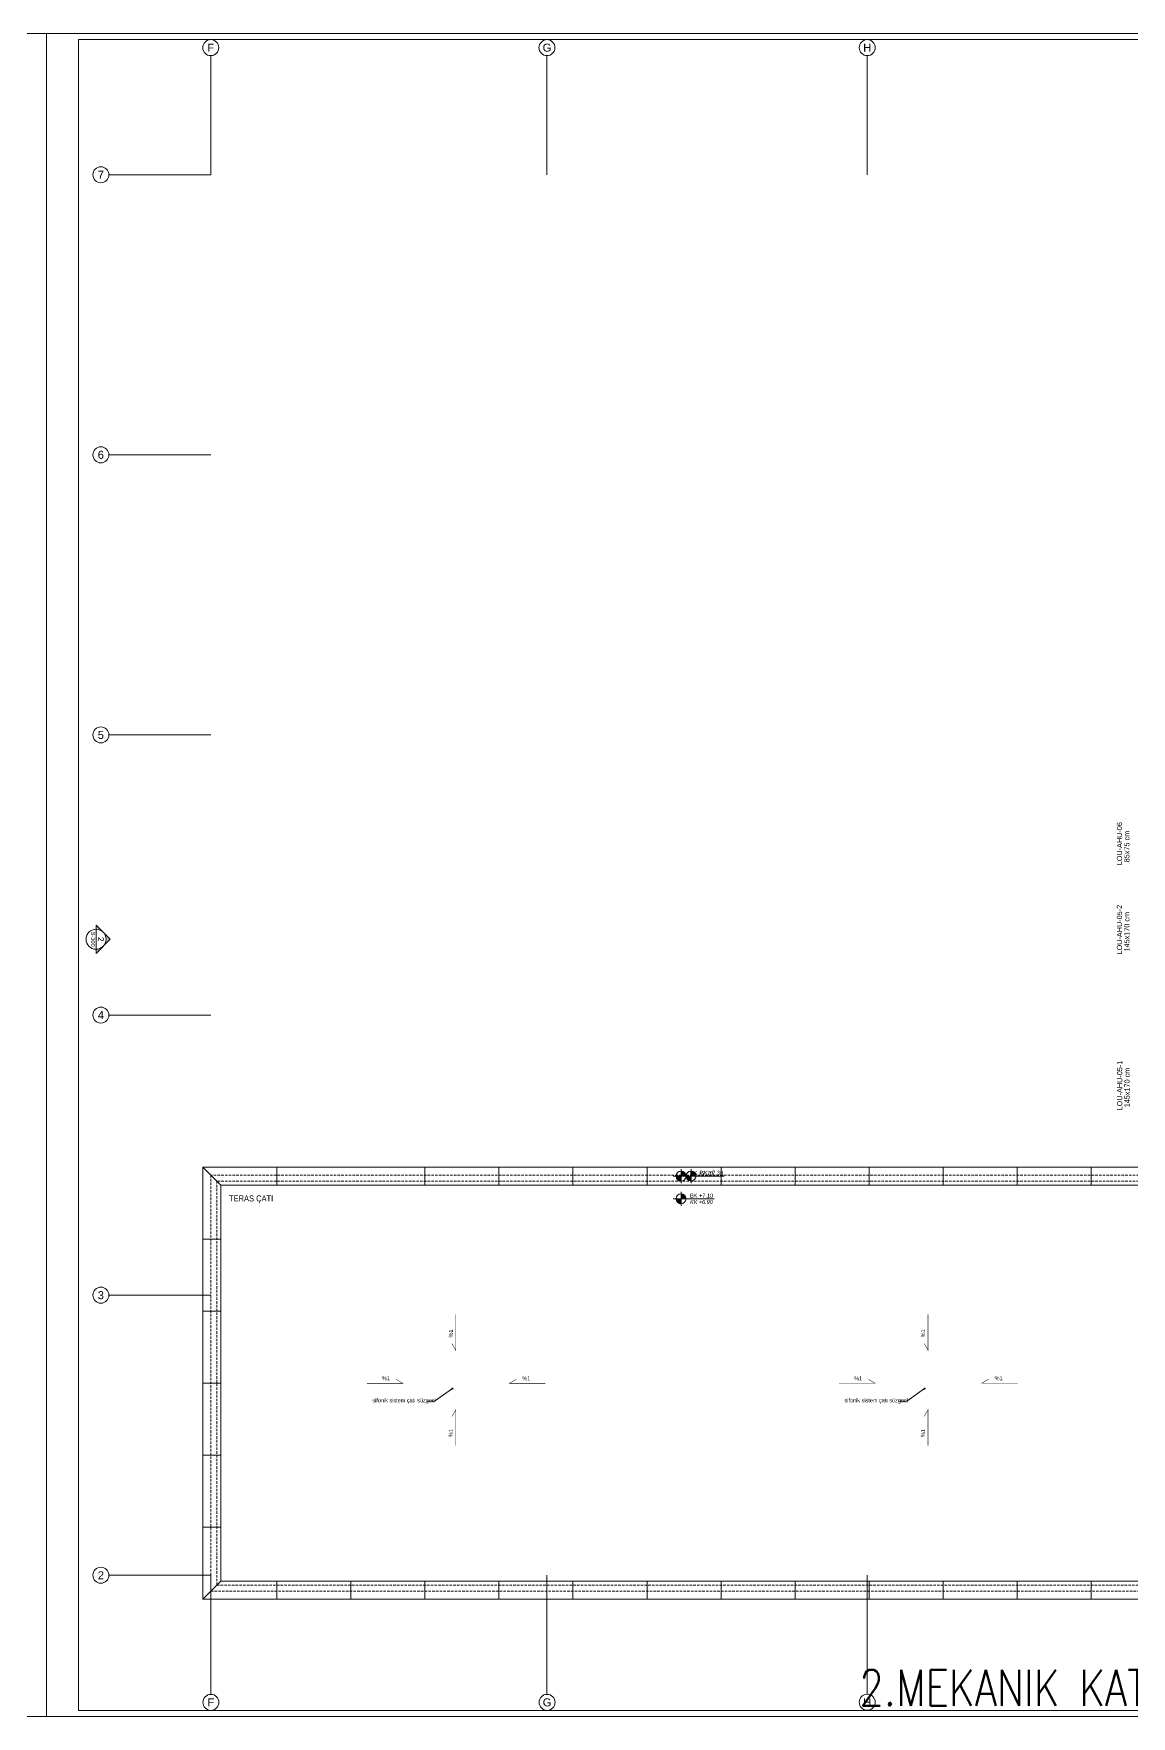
# Model space of a CAD drawing. Extents: x -1073 to 35213, y -1180 to 6950.
# Drawn here: x 20953 to 23696, y 0 to 4205 of the extents above; entities that cross this region are included whole.
import ezdxf
from ezdxf.enums import TextEntityAlignment as Align

# ---------------------------------------------------------------- set-up
doc = ezdxf.new("R2010")
doc.units = 0
doc.header["$LTSCALE"] = 25
doc.linetypes.add('HIDDEN', pattern=[0.375, 0.25, -0.125])
doc.layers.get('0').update_dxf_attribs({"color": 9, "lineweight": 9})
for name, color, linetype, lineweight in [('06D', 9, 'Continuous', 9), ('10', 9, 'Continuous', 9), ('21', 9, 'Continuous', 9), ('24', 9, 'Continuous', 9), ('40A', 9, 'Continuous', 9), ('E-YAZI', 7, 'Continuous', 30)]:
    doc.layers.add(name, color=color, linetype=linetype, lineweight=lineweight)
doc.styles.add('Arial', font='arial.ttf', dxfattribs={"height": 2.5})
doc.styles.add('E-YAZI', font='txttw.shx')
doc.styles.add('MuuM_TEXT-ITALIC', font='ARIALNI.TTF')
doc.styles.add('MuuM_TEXT-STANDART', font='ARIALN.TTF')
doc.styles.add('Y200-ARIAL', font='arial.ttf', dxfattribs={"width": 0.8})
doc.dimstyles.new('MuuM_DIM100', dxfattribs={"dimscale": 10, "dimtxt": 2, "dimasz": 1, "dimexe": 1, "dimexo": 1, "dimgap": 1, "dimtad": 1, "dimdec": 1, "dimrnd": 0.5, "dimdsep": 46, "dimtxsty": 'MuuM_TEXT-STANDART', "dimblk": 'ARCHTICK', "dimcen": 0, "dimdle": 0.15, "dimclrd": 256, "dimclre": 256, "dimclrt": 256, "dimadec": 0, "dimazin": 0, "dimtfac": 5, "dimtdec": 1, "dimtix": 1, "dimtmove": 2, "dimatfit": 3, "dimldrblk": 'DOT', "dimfxl": 0.2, "dimtolj": 1, "dimlwd": -1, "dimlwe": -1, "dimarcsym": 0})

# ---------------------------------------------------------------- blocks, each defined once
blk = doc.blocks.new('0_elevationtarget-p-bk')
h = blk.add_hatch(color=254)
h.paths.add_polyline_path([(2.5, 0, 0.414214), (0, 2.5), (0, 0)])
h.paths.add_polyline_path([(0, 0), (-2.5, 0, 0.414214), (0, -2.5)])
blk.add_line((0, -3.5), (0, 3.5))
blk.add_lwpolyline([(16.6, 0), (-4, 0)])
blk.add_circle((0, 0), 2.5)
at = {"style": 'Arial'}
blk.add_attdef('BITMISKOT', text='', height=2, dxfattribs=at).set_placement((4.5, 0), align=Align.BOTTOM_LEFT)
at = {"style": 'MuuM_TEXT-ITALIC'}
blk.add_attdef('FINISHINGFLOORLEVEL', text='', height=2, dxfattribs=at).set_placement((4.5, -0.59), align=Align.TOP_LEFT)
blk = doc.blocks.new('_ArchTick')
at = {"color": 0, "linetype": 'ByBlock', "const_width": 0.15}
blk.add_lwpolyline([(-0.5, -0.5), (0.5, 0.5)], dxfattribs=at)
blk = doc.blocks.new('_Dot')
at = {"color": 0, "linetype": 'ByBlock', "lineweight": -2}
blk.add_line((-0.5, 0), (-1, 0), dxfattribs=at)
at = {"color": 0, "linetype": 'ByBlock', "const_width": 0.5}
blk.add_lwpolyline([(-0.25, 0, 1), (0.25, 0, 1)], format="xyb", close=True, dxfattribs=at)
blk = doc.blocks.new('0_aks')
at = {"linetype": 'Continuous'}
blk.add_circle((0, 0), 2, dxfattribs=at)
at = {"style": 'Arial'}
blk.add_attdef('AKS', text='', height=2, dxfattribs=at).set_placement((0, 0), align=Align.MIDDLE_CENTER)
blk = doc.blocks.new('p-aks_vw')
at = {"layer": '24', "ltscale": 2}
for points in [[(0, 3837.5), (0, 3540)], [(840, 3837.5), (840, 3540)], [(1640, 3837.5), (1640, 3540)], [(2440, 3837.5), (2440, 3540)], [(3240, 3837.5), (3240, 3540)], [(3620, 3837.5), (3620, 3540)], [(4040, 3837.5), (4040, 3540)], [(4840, 3837.5), (4840, 3540)], [(5680, 3837.5), (5680, 3540)], [(-255, 3540), (0, 3540)], [(5680, 3540), (5975, 3540)], [(-255, 2840), (0, 2840)], [(5680, 2840), (5975, 2840)], [(-255, 2140), (0, 2140)], [(5680, 2140), (5975, 2140)], [(-255, 1440), (0, 1440)], [(5680, 1440), (5975, 1440)], [(-255, 740), (0, 740)], [(5680, 740), (5975, 740)], [(-255, 40), (0, 40)], [(0, 40), (0, -257.5)], [(840, 40), (840, -257.5)], [(1640, 40), (1640, -257.5)], [(2440, 40), (2440, -257.5)], [(3240, 40), (3240, -257.5)], [(3620, 40), (3620, -257.5)], [(4040, 40), (4040, -257.5)], [(4840, 40), (4840, -257.5)], [(5680, 40), (5975, 40)], [(5680, 40), (5680, -257.5)]]:
    blk.add_lwpolyline(points, dxfattribs=at)
at = {"layer": '24', "xscale": 10, "yscale": 10, "zscale": 10}
for p, values in [((-0.3, 3857.5), {'AKS': 'F'}), ((840, 3857.5), {'AKS': 'G'}), ((1640.4, 3857.5), {'AKS': 'H'}), ((2440, 3857.5), {'AKS': 'I'}), ((3240, 3857.5), {'AKS': 'J'}), ((3620, 3857.5), {'AKS': 'K'}), ((4040, 3857.5), {'AKS': 'L'}), ((4840, 3857.5), {'AKS': 'M'}), ((5679.7, 3857.5), {'AKS': 'N'}), ((-275, 3540), {'AKS': '7'}), ((5995, 3540), {'AKS': '7'}), ((-275, 2840), {'AKS': '6'}), ((5995, 2840), {'AKS': '6'}), ((-275, 2140), {'AKS': '5'}), ((5995, 2140), {'AKS': '5'}), ((-275, 1440), {'AKS': '4'}), ((5995, 1440), {'AKS': '4'}), ((-275, 740), {'AKS': '3'}), ((5995, 740), {'AKS': '3'}), ((-275, 40), {'AKS': '2'}), ((5995, 40), {'AKS': '2'}), ((0, -277.5), {'AKS': 'F'}), ((840.3, -277.5), {'AKS': 'G'}), ((1640.3, -277.4), {'AKS': 'H'}), ((2440, -277.5), {'AKS': 'I'}), ((3240.3, -277.5), {'AKS': 'J'}), ((3620.3, -277.5), {'AKS': 'K'}), ((4040.3, -277.5), {'AKS': 'L'}), ((4840.3, -277.5), {'AKS': 'M'}), ((5680, -277.5), {'AKS': 'N'})]:
    blk.add_blockref('0_aks', p, dxfattribs=at).add_auto_attribs(values)
blk = doc.blocks.new('VIDA')
for p, q in [((-18072, 6524), (-18070, 6525)), ((-18072, 6524), (-18072, 6524)), ((-18072, 6524), (-18072, 6524)), ((-18070, 6523), (-18072, 6524)), ((-18070, 6525), (-18071, 6523)), ((-18071, 6523), (-18070, 6525)), ((-18070, 6523), (-18069, 6525)), ((-18070, 6525), (-18070, 6525)), ((-18070, 6525), (-18070, 6524)), ((-18070, 6524), (-18070, 6525)), ((-18070, 6525), (-18070, 6525)), ((-18070, 6525), (-18070, 6525)), ((-18070, 6525), (-18069, 6525)), ((-18070, 6524), (-18070, 6524)), ((-18069, 6522), (-18070, 6523)), ((-18070, 6523), (-18070, 6523)), ((-18069, 6523), (-18068, 6525)), ((-18069, 6522), (-18069, 6525)), ((-18069, 6525), (-18069, 6522)), ((-18069, 6525), (-18069, 6525)), ((-18069, 6525), (-18069, 6525)), ((-18069, 6525), (-18069, 6525)), ((-18069, 6525), (-18069, 6525)), ((-18069, 6525), (-18068, 6525)), ((-18069, 6523), (-18069, 6522)), ((-18068, 6522), (-18069, 6523)), ((-18069, 6523), (-18069, 6523)), ((-18069, 6522), (-18069, 6522)), ((-18067, 6525), (-18068, 6522)), ((-18068, 6523), (-18067, 6525)), ((-18068, 6525), (-18068, 6523)), ((-18068, 6522), (-18068, 6525)), ((-18068, 6525), (-18068, 6525)), ((-18068, 6525), (-18068, 6522)), ((-18068, 6525), (-18068, 6525)), ((-18068, 6525), (-18068, 6525)), ((-18068, 6525), (-18067, 6525)), ((-18068, 6523), (-18068, 6522)), ((-18068, 6522), (-18068, 6523)), ((-18068, 6523), (-18068, 6523)), ((-18068, 6523), (-18068, 6522)), ((-18067, 6522), (-18068, 6522)), ((-18068, 6522), (-18068, 6522)), ((-18066, 6525), (-18067, 6525)), ((-18067, 6523), (-18066, 6525)), ((-18066, 6525), (-18067, 6522)), ((-18067, 6525), (-18067, 6523)), ((-18067, 6522), (-18067, 6525)), ((-18067, 6525), (-18067, 6525)), ((-18067, 6525), (-18067, 6525)), ((-18067, 6525), (-18067, 6525)), ((-18067, 6522), (-18067, 6523)), ((-18067, 6523), (-18067, 6522)), ((-18067, 6523), (-18067, 6523)), ((-18067, 6523), (-18067, 6522)), ((-18066, 6522), (-18067, 6522)), ((-18066, 6525), (-18066, 6525)), ((-18066, 6525), (-18066, 6525)), ((-18066, 6525), (-18066, 6525)), ((-18066, 6525), (-18066, 6523)), ((-18066, 6522), (-18066, 6525)), ((-18065, 6525), (-18066, 6522)), ((-18066, 6523), (-18065, 6525)), ((-18066, 6525), (-18065, 6525)), ((-18066, 6523), (-18066, 6523)), ((-18066, 6523), (-18066, 6522)), ((-18066, 6523), (-18066, 6522)), ((-18066, 6522), (-18066, 6523)), ((-18065, 6522), (-18066, 6522)), ((-18065, 6525), (-18065, 6523)), ((-18065, 6522), (-18065, 6525)), ((-18065, 6525), (-18065, 6525)), ((-18065, 6525), (-18065, 6525)), ((-18065, 6525), (-18065, 6525)), ((-18065, 6525), (-18064, 6525)), ((-18065, 6523), (-18064, 6525)), ((-18064, 6525), (-18065, 6522)), ((-18065, 6522), (-18064, 6525)), ((-18065, 6523), (-18065, 6522)), ((-18065, 6523), (-18065, 6523)), ((-18065, 6523), (-18065, 6522)), ((-18065, 6522), (-18065, 6523)), ((-18064, 6523), (-18065, 6522)), ((-18064, 6523), (-18065, 6522)), ((-18065, 6522), (-18065, 6522)), ((-18064, 6525), (-18064, 6525)), ((-18064, 6525), (-18064, 6525)), ((-18064, 6525), (-18064, 6525)), ((-18064, 6525), (-18064, 6523)), ((-18064, 6522), (-18062, 6525)), ((-18062, 6525), (-18064, 6522)), ((-18064, 6523), (-18062, 6525)), ((-18062, 6525), (-18064, 6525)), ((-18064, 6523), (-18064, 6523)), ((-18062, 6523), (-18064, 6522)), ((-18062, 6523), (-18064, 6522)), ((-18064, 6522), (-18064, 6523)), ((-18064, 6522), (-18064, 6522)), ((-18063, 6522), (-18062, 6525)), ((-18061, 6525), (-18063, 6523)), ((-18062, 6525), (-18063, 6525)), ((-18062, 6523), (-18063, 6522)), ((-18063, 6522), (-18061, 6523)), ((-18062, 6523), (-18063, 6522)), ((-18063, 6523), (-18061, 6523)), ((-18063, 6522), (-18061, 6522)), ((-18062, 6525), (-18061, 6525)), ((-18062, 6525), (-18062, 6525)), ((-18062, 6525), (-18062, 6525)), ((-18062, 6525), (-18062, 6525)), ((-18061, 6525), (-18062, 6525)), ((-18062, 6523), (-18061, 6525)), ((-18061, 6525), (-18062, 6522)), ((-18062, 6522), (-18061, 6525)), ((-18061, 6523), (-18062, 6525)), ((-18062, 6525), (-18061, 6522)), ((-18062, 6525), (-18062, 6523)), ((-18062, 6525), (-18062, 6525)), ((-18062, 6525), (-18061, 6525)), ((-18062, 6523), (-18062, 6523)), ((-18062, 6522), (-18062, 6523)), ((-18061, 6523), (-18062, 6522)), ((-18061, 6523), (-18062, 6522)), ((-18062, 6522), (-18062, 6522)), ((-18061, 6525), (-18060, 6525)), ((-18061, 6525), (-18061, 6525)), ((-18061, 6525), (-18061, 6525)), ((-18061, 6525), (-18061, 6525)), ((-18061, 6525), (-18061, 6523)), ((-18061, 6522), (-18060, 6525)), ((-18060, 6525), (-18061, 6522)), ((-18061, 6523), (-18060, 6525)), ((-18061, 6523), (-18061, 6523)), ((-18060, 6523), (-18061, 6522)), ((-18060, 6523), (-18061, 6522)), ((-18061, 6522), (-18061, 6523)), ((-18061, 6522), (-18061, 6522)), ((-18060, 6525), (-18060, 6525)), ((-18060, 6525), (-18060, 6525)), ((-18060, 6525), (-18060, 6525)), ((-18060, 6525), (-18060, 6525)), ((-18060, 6525), (-18060, 6523)), ((-18060, 6523), (-18060, 6525)), ((-18059, 6525), (-18060, 6522)), ((-18060, 6522), (-18059, 6525)), ((-18060, 6525), (-18059, 6525)), ((-18059, 6524), (-18060, 6523)), ((-18060, 6522), (-18060, 6523)), ((-18060, 6523), (-18060, 6522)), ((-18060, 6523), (-18060, 6522)), ((-18060, 6523), (-18060, 6523)), ((-18060, 6523), (-18059, 6523)), ((-18060, 6522), (-18060, 6522)), ((-18058, 6527), (-18059, 6527)), ((-18059, 6521), (-18059, 6527)), ((-18059, 6525), (-18059, 6525)), ((-18058, 6521), (-18059, 6521))]:
    blk.add_line(p, q)
for points in [[(-18069, 6525), (-18069, 6523)], [(-18057, 6524), (-18057, 6524), (-18057, 6524), (-18057, 6523)]]:
    blk.add_lwpolyline(points)
for start, end in [(7.5095, 35.2427), (324.7573, 352.4905)]:
    blk.add_arc((-18062, 6524), 5.21, start, end)
blk = doc.blocks.new('krt-harpusta1')
for points in [[(16786.2, 292.5), (16786.2, 337.5), (14425.8, 337.5), (14425.8, 1327.5), (16786.2, 1327.5), (16786.2, 1372.5), (14380.8, 1372.5), (14380.8, 292.5), (16786.2, 292.5)], [(14425.8, 1327.5), (14380.8, 1372.5)], [(14565.8, 1372.5), (14565.8, 1327.5)], [(14935.8, 1372.5), (14935.8, 1327.5)], [(15120.8, 1372.5), (15120.8, 1327.5)], [(15305.8, 1372.5), (15305.8, 1327.5)], [(15490.8, 1372.5), (15490.8, 1327.5)], [(15675.8, 1372.5), (15675.8, 1327.5)], [(15860.8, 1372.5), (15860.8, 1327.5)], [(16045.8, 1372.5), (16045.8, 1327.5)], [(16230.8, 1372.5), (16230.8, 1327.5)], [(16415.8, 1372.5), (16415.8, 1327.5)], [(16600.8, 1372.5), (16600.8, 1327.5)], [(14380.8, 1192.5), (14425.8, 1192.5)], [(14380.8, 1012.5), (14425.8, 1012.5)], [(14380.8, 832.5), (14425.8, 832.5)], [(14380.8, 652.5), (14425.8, 652.5)], [(14380.8, 472.5), (14425.8, 472.5)], [(14380.8, 292.5), (14425.8, 337.5)], [(14565.8, 292.5), (14565.8, 337.5)], [(14750.8, 292.5), (14750.8, 337.5)], [(14935.8, 292.5), (14935.8, 337.5)], [(15120.8, 292.5), (15120.8, 337.5)], [(15305.8, 292.5), (15305.8, 337.5)], [(15490.8, 292.5), (15490.8, 337.5)], [(15675.8, 292.5), (15675.8, 337.5)], [(15860.8, 292.5), (15860.8, 337.5)], [(16045.8, 292.5), (16045.8, 337.5)], [(16230.8, 292.5), (16230.8, 337.5)], [(16415.8, 292.5), (16415.8, 337.5)], [(16600.8, 292.5), (16600.8, 337.5)]]:
    blk.add_lwpolyline(points)
at = {"layer": '06D', "linetype": 'HIDDEN'}
for points in [[(16786.2, 1352.5), (14400.8, 1352.5), (14400.8, 312.5), (16786.2, 312.5), (16786.2, 312.5)], [(16786.2, 1337.5), (14415.8, 1337.5), (14415.8, 327.5), (16786.2, 327.5)]]:
    blk.add_lwpolyline(points, dxfattribs=at)
at = {"layer": '10', "xscale": -0.1000000000058208, "yscale": 0.1000000000058208, "zscale": 0.1000000000021828, "rotation": 89.9725710339926}
blk.add_blockref('VIDA', (17448.1, -1504.2), dxfattribs=at)
at = {"layer": '21', "style": 'MuuM_TEXT-STANDART'}
blk.add_text('TERAS ÇATI', height=15, dxfattribs=at).set_placement((14446.1, 1282.3), align=Align.BOTTOM_LEFT)
blk = doc.blocks.new('0_exteriorelevation1')
h = blk.add_hatch(color=256)
h.paths.add_polyline_path([(7.07, 0), (0, 7.07), (-7.07, 0)])
h.paths.add_polyline_path([(5, 0, 1), (-5, 0)], flags=16)
blk.add_lwpolyline([(7.07, 0), (0, 7.07), (-7.07, 0), (7.07, 0)])
blk.add_lwpolyline([(7.07, 0), (0, 7.07), (-7.07, 0), (7.07, 0)])
blk.add_circle((0, 0), 5)
at = {"style": 'Arial'}
blk.add_attdef('KESITADI', text='', height=3, dxfattribs=at).set_placement((0, 0), align=Align.BOTTOM_CENTER)
blk.add_attdef('PAFTAADI', text='', height=2, dxfattribs=at).set_placement((0, -0.5), align=Align.TOP_CENTER)
blk = doc.blocks.new('p-2.mekanik_cihaz')
at = {"style": 'Y200-ARIAL', "width": 0.8}
for s, p in [('LOU-AHU-06', (2277.2, -1725.7)), ('85x75 cm', (2295.7, -1718.2)), ('LOU-AHU-05-2', (2277.2, -1948.6)), ('145x170 cm', (2295.7, -1941.1)), ('LOU-AHU-05-1', (2277.8, -2338)), ('145x170 cm', (2296.3, -2330.5))]:
    blk.add_text(s, height=13, rotation=90, dxfattribs=at).set_placement(p)

msp = doc.modelspace()

# ---------------------------------------------------------------- linework, layer by layer
at = {"layer": '21', "const_width": 1.2}
for points in [[(22007.95, 1004.66), (22007.95, 914.66), (21998.27, 931.42)], [(23188.2, 1004.91), (23188.2, 914.91), (23178.52, 931.67)], [(21785.65, 832.25), (21875.65, 832.25), (21858.88, 841.93)], [(22232.03, 832.25), (22142.03, 832.25), (22158.8, 841.93)], [(22965.9, 832.5), (23055.9, 832.5), (23039.13, 842.18)], [(23412.28, 832.5), (23322.28, 832.5), (23339.05, 842.18)], [(22007.95, 676.03), (22007.95, 766.03), (21998.27, 749.26)], [(23188.2, 676.28), (23188.2, 766.28), (23178.52, 749.51)]]:
    msp.add_lwpolyline(points, dxfattribs=at)
at = {"layer": '40A'}
for points in [[(20985, 0), (13990, 0), (13990, 4205), (20985, 4205)], [(27980, 0), (20985, 0), (20985, 4205), (27980, 4205)], [(21065, 4190), (27440.06, 4190), (27440.06, 15), (21065, 15)]]:
    msp.add_lwpolyline(points, close=True, dxfattribs=at)

# ---------------------------------------------------------------- block references
at = {"layer": '06D'}
for name, p in [('p-2.mekanik_cihaz', (21395.84, 3852.5)), ('krt-harpusta1', (6995, 0))]:
    msp.add_blockref(name, p, dxfattribs=at)
at = {"layer": '21', "xscale": 5, "yscale": 5, "zscale": 5, "rotation": 270}
msp.add_blockref('0_exteriorelevation1', (21108.86, 1942), dxfattribs=at).add_auto_attribs({'KESITADI': '2', 'PAFTAADI': 'B-300'})
at = {"layer": '21'}
ref = msp.add_blockref('0_elevationtarget-p-bk', (22570.84, 1349.91), dxfattribs=dict(at, xscale=5, yscale=5, zscale=5))
ref.add_attrib('BITMISKOT', 'BK +7.70', dxfattribs={"layer": '0', "height": 10, "style": 'Arial'}).set_placement((22593.34, 1349.91), align=Align.BOTTOM_LEFT)
ref = msp.add_blockref('0_elevationtarget-p-bk', (22595.84, 1350.23), dxfattribs=dict(at, xscale=5, yscale=5, zscale=5))
ref.add_attrib('BITMISKOT', 'BK +7.30', dxfattribs={"layer": '0', "height": 10, "style": 'Arial'}).set_placement((22618.34, 1350.23), align=Align.BOTTOM_LEFT)
at = {"layer": '21', "xscale": 5, "yscale": 5, "zscale": 5}
msp.add_blockref('0_elevationtarget-p-bk', (22570.84, 1293.39), dxfattribs=at).add_auto_attribs({'BITMISKOT': 'BK +7.10', 'FINISHINGFLOORLEVEL': 'KK +6.90'})
at = {"layer": '24'}
msp.add_blockref('p-aks_vw', (21395.84, 312.5), dxfattribs=at)

# ---------------------------------------------------------------- texts
at = {"layer": '21', "style": 'MuuM_TEXT-STANDART'}
msp.add_text('TERAS ÇATI', height=15, dxfattribs=at).set_placement((21441.09, 1282.27), align=Align.BOTTOM_LEFT)
for p in [(21799.39, 794.73), (22979.39, 794.73)]:
    msp.add_text('sifonik sistem çatı süzgeci', height=10, dxfattribs=at).set_placement(p, align=Align.TOP_LEFT)
at = {"layer": '21', "char_height": 10, "width": 119.8316, "rotation": 90, "style": 'MuuM_TEXT-STANDART'}
for insert, attachment_point in [((21990.53, 946.86), 1), ((23170.78, 947.11), 1), ((21990.28, 717.89), 3), ((23170.53, 717.64), 3)]:
    msp.add_mtext('%1', dxfattribs=dict(at, insert=insert, attachment_point=attachment_point))
at = {"layer": '21', "char_height": 10, "width": 119.8316, "style": 'MuuM_TEXT-STANDART'}
for insert, attachment_point in [((21843.19, 849.93), 3), ((22174.24, 849.68), 1), ((23023.44, 849.68), 3), ((23354.49, 849.93), 1)]:
    msp.add_mtext('%1', dxfattribs=dict(at, insert=insert, attachment_point=attachment_point))
at = {"layer": 'E-YAZI', "color": 4, "style": 'E-YAZI', "width": 0.8}
msp.add_text('2.MEKANIK KAT TELEFON-DATA-IPCCTV SISTEMI TESISAT PLANI', height=89.6, dxfattribs=at).set_placement((23016.2, 26.57))

# ---------------------------------------------------------------- leaders
at = {"layer": '21'}
for points in [[(21999.67, 819.18), (21954.83, 787.79), (21936.74, 787.79)], [(23179.67, 819.18), (23134.83, 787.79), (23116.74, 787.79)]]:
    msp.add_leader(points, dimstyle='MuuM_DIM100', override={"dimasz": 0.5}, dxfattribs=at)

doc.saveas('drawing.dxf')
